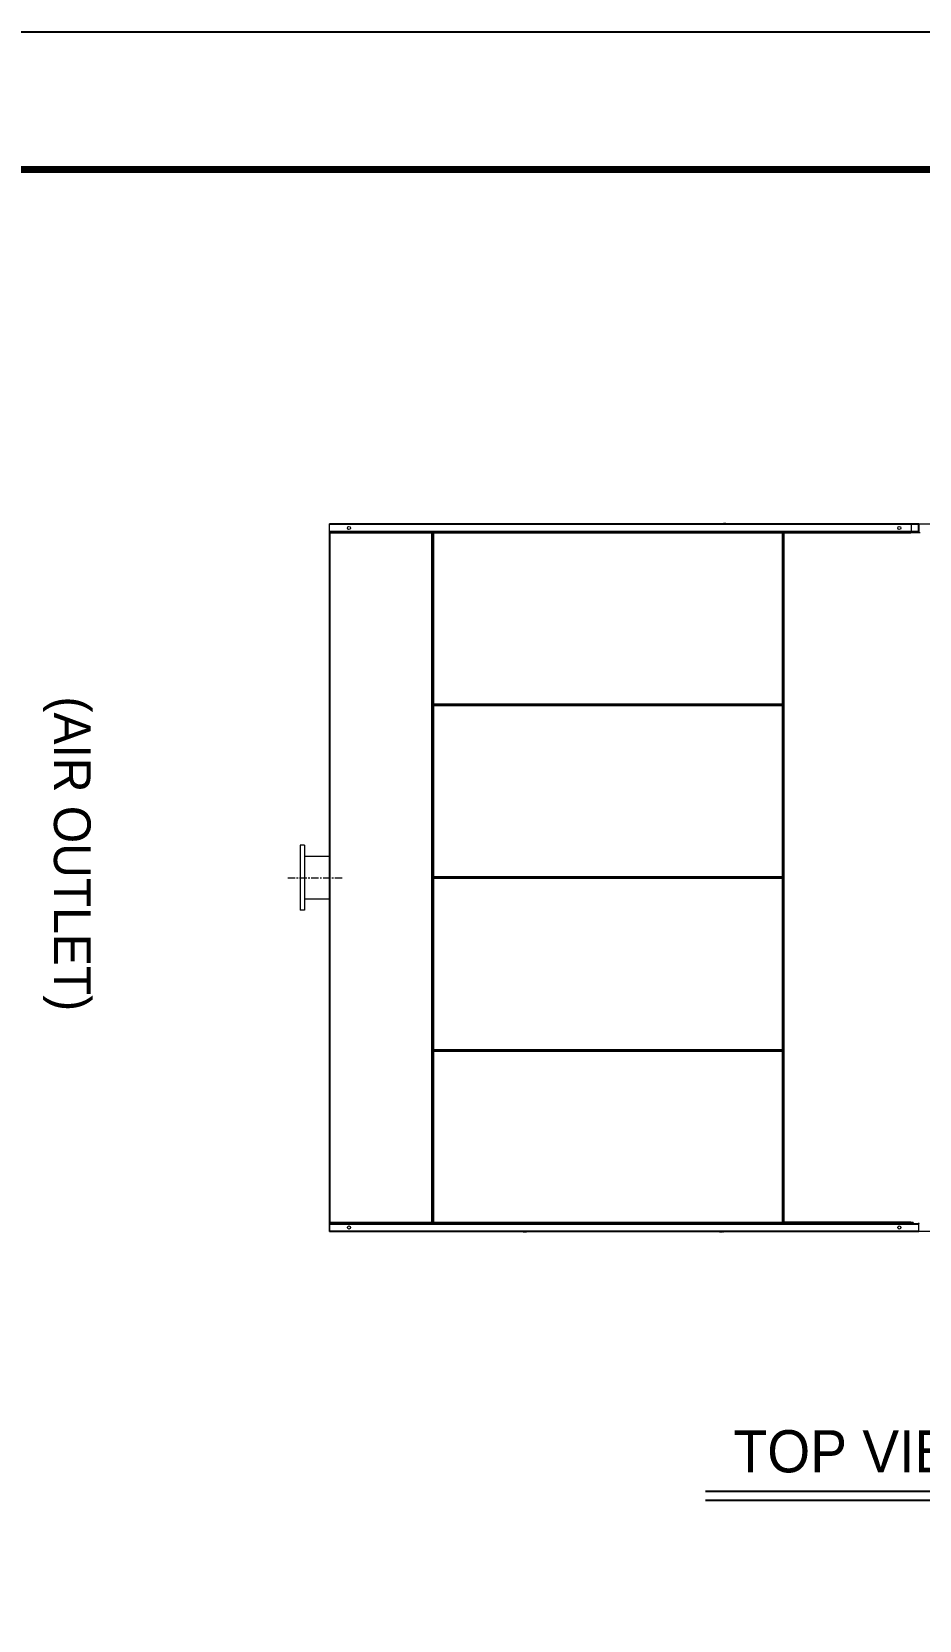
# Model space of a CAD drawing. Header units: millimetres. Extents: x 12896 to 42303, y 9438 to 30233.
# Drawn here: x 21473 to 25989, y 22153 to 30233 of the extents above; entities that cross this region are included whole.
import ezdxf
from ezdxf.enums import TextEntityAlignment as Align

# ---------------------------------------------------------------- set-up
doc = ezdxf.new("R2010")
doc.units = ezdxf.units.MM
doc.linetypes.add('CENTER', pattern=[2, 1.25, -0.25, 0.25, -0.25])
for name, color, linetype in [('center', 1, 'CENTER'), ('냉각탑_box', 1, 'Continuous'), ('냉각탑_form', 1, 'Continuous'), ('냉각탑_text', 3, 'Continuous')]:
    doc.layers.add(name, color=color, linetype=linetype)
doc.styles.add('돋움', font='Dotum.ttf')

# ---------------------------------------------------------------- blocks, each defined once
blk = doc.blocks.new('4')
at = {"color": 7, "lineweight": 20}
for p, q in [((25985.3, 27730), (22988.8, 27730)), ((25985.3, 27726.6), (22988.8, 27726.6)), ((25985.3, 27691.4), (22988.8, 27691.4)), ((25983.6, 27688), (22990.4, 27688)), ((22991.9, 24177.4), (22991.9, 27682.6)), ((23509.1, 24177.4), (23509.1, 27682.6)), ((23512.5, 24175.7), (23512.5, 27684.3)), ((25293.1, 27686), (23517.9, 27686)), ((25293.1, 27682.6), (23517.9, 27682.6)), ((25298.5, 24175.7), (25298.5, 27684.3)), ((25301.9, 24177.4), (25301.9, 27682.6)), ((25293.1, 26812.4), (23517.9, 26812.4)), ((25293.1, 26809), (23517.9, 26809)), ((25293.1, 26807.5), (23517.9, 26807.5)), ((25293.1, 26804.1), (23517.9, 26804.1)), ((25293.1, 25933.9), (23517.9, 25933.9)), ((25293.1, 25930.5), (23517.9, 25930.5)), ((25293.1, 25929), (23517.9, 25929)), ((25293.1, 25925.6), (23517.9, 25925.6)), ((25293.1, 25055.4), (23517.9, 25055.4)), ((25293.1, 25052), (23517.9, 25052)), ((25293.1, 25050.5), (23517.9, 25050.5)), ((25293.1, 25047.1), (23517.9, 25047.1)), ((22988.8, 24168.6), (25985.4, 24168.6)), ((22990.5, 24172), (25983.7, 24172)), ((25293.1, 24176.9), (23517.9, 24176.9)), ((25293.1, 24173.5), (23517.9, 24173.5)), ((22988.8, 24133.4), (25985.4, 24133.4)), ((22988.8, 24130), (25985.4, 24130))]:
    blk.add_line(p, q, dxfattribs=at)
at = {"lineweight": 20}
for p, q in [((22988.8, 24130), (22988.8, 27730)), ((25985.3, 27730), (28387.5, 27730)), ((28387.5, 24130), (22988.8, 24130))]:
    blk.add_line(p, q, dxfattribs=at)
at = {"color": 7, "lineweight": 20, "ltscale": 0.005083}
for p, q in [((24973.1, 27731.6), (24985.3, 27731.6)), ((25004.6, 27731.6), (24992.4, 27731.6)), ((23972.6, 24128.4), (23984.8, 24128.4)), ((24004.1, 24128.4), (23991.9, 24128.4)), ((24973.1, 24128.4), (24985.3, 24128.4)), ((25004.6, 24128.4), (24992.4, 24128.4))]:
    blk.add_line(p, q, dxfattribs=at)
at = {"color": 7, "lineweight": 20, "ltscale": 0.001417}
for p, q in [((25947.8, 27726.6), (25947.8, 27730)), ((25985.3, 27726.6), (25985.3, 27730)), ((23514.5, 27682.6), (23517.9, 27682.6)), ((23517.9, 27682.6), (23517.9, 27686)), ((25293.1, 27682.6), (25293.1, 27686)), ((25296.5, 27682.6), (25293.1, 27682.6)), ((23514.5, 26812.4), (23517.9, 26812.4)), ((23514.5, 26804.1), (23517.9, 26804.1)), ((23517.9, 26812.4), (23517.9, 26809)), ((23517.9, 26804.1), (23517.9, 26807.5)), ((25296.5, 26812.4), (25293.1, 26812.4)), ((25293.1, 26812.4), (25293.1, 26809)), ((25293.1, 26804.1), (25293.1, 26807.5)), ((25296.5, 26804.1), (25293.1, 26804.1)), ((23514.5, 25933.9), (23517.9, 25933.9)), ((23514.5, 25925.6), (23517.9, 25925.6)), ((23517.9, 25933.9), (23517.9, 25930.5)), ((23517.9, 25925.6), (23517.9, 25929)), ((25296.5, 25933.9), (25293.1, 25933.9)), ((25293.1, 25933.9), (25293.1, 25930.5)), ((25293.1, 25925.6), (25293.1, 25929)), ((25296.5, 25925.6), (25293.1, 25925.6)), ((23514.5, 25055.4), (23517.9, 25055.4)), ((23517.9, 25055.4), (23517.9, 25052)), ((23517.9, 25047.1), (23517.9, 25050.5)), ((25296.5, 25055.4), (25293.1, 25055.4)), ((25293.1, 25055.4), (25293.1, 25052)), ((25293.1, 25047.1), (25293.1, 25050.5)), ((23514.5, 25047.1), (23517.9, 25047.1)), ((25296.5, 25047.1), (25293.1, 25047.1)), ((23514.5, 24176.9), (23517.9, 24176.9)), ((23517.9, 24176.9), (23517.9, 24173.5)), ((25296.5, 24176.9), (25293.1, 24176.9)), ((25293.1, 24176.9), (25293.1, 24173.5)), ((22988.8, 24133.4), (22988.8, 24130)), ((25947.8, 24133.4), (25947.8, 24130)), ((25985.4, 24133.4), (25985.4, 24130))]:
    blk.add_line(p, q, dxfattribs=at)
at = {"color": 7, "lineweight": 20, "ltscale": 0.014667}
for p, q in [((25947.8, 27726.6), (25947.8, 27691.4)), ((25985.3, 27691.4), (25985.3, 27726.6)), ((22988.8, 24168.6), (22988.8, 24133.4)), ((25985.4, 24168.6), (25985.4, 24133.4))]:
    blk.add_line(p, q, dxfattribs=at)
at = {"color": 7, "lineweight": 20, "ltscale": 0.000708333}
for p, q in [((25987, 27728), (25985.3, 27728)), ((23511.1, 24174), (23511.1, 24175.7)), ((25987.1, 24132), (25985.4, 24132))]:
    blk.add_line(p, q, dxfattribs=at)
at = {"color": 7, "lineweight": 20, "ltscale": 0.00030251}
blk.add_line((25985.7, 27729.3), (25985.7, 27730), dxfattribs=at)
at = {"color": 7, "lineweight": 20, "ltscale": 0.000333335}
blk.add_line((25987, 27728.8), (25987, 27728), dxfattribs=at)
at = {"color": 7, "lineweight": 20, "ltscale": 0.01525}
for p, q in [((25987, 27728), (25987, 27691.4)), ((25987.1, 24132), (25987.1, 24168.6))]:
    blk.add_line(p, q, dxfattribs=at)
at = {"color": 7, "lineweight": 20, "ltscale": 0.000562932}
for p, q in [((22988.8, 27684.3), (22989.8, 27684.3)), ((23511.1, 27684.3), (23512.5, 27684.3)), ((25298.5, 27684.3), (25299.8, 27684.3)), ((22989.8, 24175.7), (22988.8, 24175.7)), ((23512.5, 24175.7), (23511.1, 24175.7)), ((25299.8, 24175.7), (25298.5, 24175.7)), ((25948.1, 24175.7), (25949.5, 24175.7))]:
    blk.add_line(p, q, dxfattribs=at)
at = {"color": 7, "lineweight": 20, "ltscale": 0.23175}
for p, q in [((23509.1, 27682.6), (22988.8, 27682.6)), ((22988.8, 24177.4), (23509.1, 24177.4))]:
    blk.add_line(p, q, dxfattribs=at)
at = {"color": 7, "lineweight": 20, "ltscale": 0.000502197}
for p, q in [((22991, 27684.3), (22989.8, 27684.3)), ((23509.9, 27684.3), (23511.1, 27684.3)), ((25301, 27684.3), (25299.8, 27684.3)), ((22991, 24175.7), (22989.8, 24175.7)), ((25301, 24175.7), (25299.8, 24175.7)), ((25946.9, 24175.7), (25948.1, 24175.7))]:
    blk.add_line(p, q, dxfattribs=at)
at = {"color": 7, "lineweight": 20, "ltscale": 0.000414929}
for p, q in [((22990.5, 27686), (22990.5, 27685)), ((23510.5, 27686), (23510.5, 27685)), ((25300.5, 27686), (25300.5, 27685)), ((22990.5, 24174), (22990.5, 24175)), ((23510.5, 24174), (23510.5, 24175)), ((25300.5, 24175), (25300.5, 24174)), ((25947.5, 24175), (25947.5, 24174))]:
    blk.add_line(p, q, dxfattribs=at)
at = {"color": 7, "lineweight": 20, "ltscale": 0.000375}
for p, q in [((22991.4, 27686), (22990.5, 27686)), ((23035.5, 27686), (23034.6, 27686)), ((23509.6, 27686), (23510.5, 27686)), ((24029.7, 27686), (24030.6, 27686)), ((25296.5, 27683.1), (25296.5, 27684)), ((25301.4, 27686), (25300.5, 27686)), ((25547.5, 27686), (25546.6, 27686)), ((25941.7, 27686), (25942.6, 27686)), ((25946.6, 27686), (25947.5, 27686)), ((25296.5, 26811.9), (25296.5, 26811)), ((25296.5, 26804.6), (25296.5, 26805.5)), ((25296.5, 25933.4), (25296.5, 25932.5)), ((25296.5, 25928.1), (25296.5, 25929)), ((25296.5, 25056.9), (25296.5, 25056)), ((25296.5, 25049.6), (25296.5, 25050.5)), ((22991.4, 24174), (22990.5, 24174)), ((23509.6, 24174), (23510.5, 24174)), ((25296.5, 24178.4), (25296.5, 24177.5)), ((25301.4, 24174), (25300.5, 24174)), ((25946.6, 24174), (25947.5, 24174))]:
    blk.add_line(p, q, dxfattribs=at)
at = {"color": 7, "lineweight": 20, "ltscale": 0.232167}
for p, q in [((23509.6, 27686), (22990.5, 27686)), ((22990.5, 24174), (23509.6, 24174))]:
    blk.add_line(p, q, dxfattribs=at)
at = {"color": 7, "lineweight": 20, "ltscale": 0.000293404}
for p, q in [((22990.5, 27684.3), (22990.5, 27685)), ((23510.5, 27684.3), (23510.5, 27685)), ((25300.5, 27684.3), (25300.5, 27685)), ((22990.5, 24175.7), (22990.5, 24175)), ((23510.5, 24175.7), (23510.5, 24175)), ((25300.5, 24175.7), (25300.5, 24175)), ((25947.5, 24175.7), (25947.5, 24175))]:
    blk.add_line(p, q, dxfattribs=at)
at = {"color": 7, "lineweight": 20, "ltscale": 0.000333333}
for p, q in [((22991.6, 27686), (22990.8, 27686)), ((23073, 27686), (23072.2, 27686)), ((23217.8, 27686), (23217, 27686)), ((23266.8, 27686), (23267.6, 27686)), ((23348.2, 27686), (23349, 27686)), ((23493, 27686), (23493.8, 27686))]:
    blk.add_line(p, q, dxfattribs=at)
at = {"color": 7, "lineweight": 20, "ltscale": 0.010333}
blk.add_line((23456.5, 27688), (23481.3, 27688), dxfattribs=at)
at = {"color": 7, "lineweight": 20, "ltscale": 0.000833346}
for p, q in [((23481.3, 27688), (23481.3, 27686)), ((25481.3, 27688), (25481.3, 27686))]:
    blk.add_line(p, q, dxfattribs=at)
at = {"color": 7, "lineweight": 20, "ltscale": 0.000625002}
blk.add_line((23509.6, 27686), (23511.1, 27686), dxfattribs=at)
at = {"color": 7, "lineweight": 20, "ltscale": 0.001542}
blk.add_line((23511.1, 27686), (23514.8, 27686), dxfattribs=at)
at = {"color": 7, "lineweight": 20, "ltscale": 0.000708346}
blk.add_line((23511.1, 27686), (23511.1, 27684.3), dxfattribs=at)
at = {"color": 7, "lineweight": 20, "ltscale": 0.000547135}
for p, q in [((23513.8, 27684.3), (23512.5, 27684.3)), ((23513.8, 24175.7), (23512.5, 24175.7))]:
    blk.add_line(p, q, dxfattribs=at)
at = {"color": 7, "lineweight": 20, "ltscale": 0.000414935}
for p, q in [((23513.5, 27685), (23512.8, 27684.3)), ((25986, 27689), (25985.3, 27689.7)), ((23513.5, 27172), (23512.8, 27172.7)), ((23513.5, 27168), (23512.8, 27167.3)), ((23513.5, 26612), (23512.8, 26612.7)), ((23513.5, 26608), (23512.8, 26607.3)), ((23513.5, 26141), (23512.8, 26141.7)), ((23513.5, 25719), (23512.8, 25718.3)), ((23513.5, 25252), (23512.8, 25252.7)), ((23513.5, 25248), (23512.8, 25247.3)), ((23513.5, 24692), (23512.8, 24692.7)), ((23513.5, 24688), (23512.8, 24687.3)), ((23513.5, 24175), (23512.8, 24175.7)), ((25986.1, 24171), (25985.4, 24170.3))]:
    blk.add_line(p, q, dxfattribs=at)
at = {"color": 7, "lineweight": 20, "ltscale": 0.000249753}
blk.add_line((23514.2, 27684), (23514.8, 27684), dxfattribs=at)
at = {"color": 7, "lineweight": 20, "ltscale": 0.000833333}
for p, q in [((23516.5, 27683.1), (23514.5, 27683.1)), ((23514.8, 27684), (23514.8, 27686)), ((25293.1, 27684), (25293.1, 27686)), ((25294.5, 27683.1), (25296.5, 27683.1)), ((25296.2, 27684), (25296.2, 27686)), ((23516.5, 26811.9), (23514.5, 26811.9)), ((23516.5, 26804.6), (23514.5, 26804.6)), ((23514.8, 26811), (23514.8, 26809)), ((23514.8, 26805.5), (23514.8, 26807.5)), ((25293.1, 26811), (25293.1, 26809)), ((25293.1, 26805.5), (25293.1, 26807.5)), ((25294.5, 26811.9), (25296.5, 26811.9)), ((25294.5, 26804.6), (25296.5, 26804.6)), ((25296.2, 26811), (25296.2, 26809)), ((25296.2, 26805.5), (25296.2, 26807.5)), ((23514.5, 26136), (23512.5, 26136)), ((23516.5, 25933.4), (23514.5, 25933.4)), ((23516.5, 25926.1), (23514.5, 25926.1)), ((23514.8, 25932.5), (23514.8, 25930.5)), ((23514.8, 25927), (23514.8, 25929)), ((25293.1, 25932.5), (25293.1, 25930.5)), ((25293.1, 25927), (25293.1, 25929)), ((25294.5, 25933.4), (25296.5, 25933.4)), ((25294.5, 25926.1), (25296.5, 25926.1)), ((25296.2, 25932.5), (25296.2, 25930.5)), ((25296.2, 25927), (25296.2, 25929)), ((23514.5, 25724), (23512.5, 25724)), ((23516.5, 25054.9), (23514.5, 25054.9)), ((23514.8, 25054), (23514.8, 25052)), ((23514.8, 25048.5), (23514.8, 25050.5)), ((25293.1, 25054), (25293.1, 25052)), ((25293.1, 25048.5), (25293.1, 25050.5)), ((25294.5, 25054.9), (25296.5, 25054.9)), ((25296.2, 25054), (25296.2, 25052)), ((25296.2, 25048.5), (25296.2, 25050.5)), ((23516.5, 25047.6), (23514.5, 25047.6)), ((25294.5, 25047.6), (25296.5, 25047.6)), ((23516.5, 24176.4), (23514.5, 24176.4)), ((23514.8, 24175.5), (23514.8, 24173.5)), ((25293.1, 24175.5), (25293.1, 24173.5)), ((25294.5, 24176.4), (25296.5, 24176.4)), ((25296.2, 24175.5), (25296.2, 24173.5))]:
    blk.add_line(p, q, dxfattribs=at)
at = {"color": 7, "lineweight": 20, "ltscale": 0.000208333}
for p, q in [((23514.5, 27683.1), (23514.5, 27682.6)), ((23516.5, 27683.1), (23516.5, 27682.6)), ((25294.5, 27682.6), (25294.5, 27683.1)), ((25296.5, 27682.6), (25296.5, 27683.1)), ((23514.5, 26812.4), (23514.5, 26811.9)), ((23514.5, 26804.6), (23514.5, 26804.1)), ((23516.5, 26812.4), (23516.5, 26811.9)), ((23516.5, 26804.6), (23516.5, 26804.1)), ((25294.5, 26811.9), (25294.5, 26812.4)), ((25294.5, 26804.1), (25294.5, 26804.6)), ((25296.5, 26811.9), (25296.5, 26812.4)), ((25296.5, 26804.1), (25296.5, 26804.6)), ((23514.5, 25933.9), (23514.5, 25933.4)), ((23514.5, 25926.1), (23514.5, 25925.6)), ((23516.5, 25933.9), (23516.5, 25933.4)), ((23516.5, 25926.1), (23516.5, 25925.6)), ((25294.5, 25933.4), (25294.5, 25933.9)), ((25294.5, 25925.6), (25294.5, 25926.1)), ((25296.5, 25933.4), (25296.5, 25933.9)), ((25296.5, 25925.6), (25296.5, 25926.1)), ((23514.5, 25055.4), (23514.5, 25054.9)), ((23516.5, 25055.4), (23516.5, 25054.9)), ((25294.5, 25054.9), (25294.5, 25055.4)), ((25296.5, 25054.9), (25296.5, 25055.4)), ((23514.5, 25047.6), (23514.5, 25047.1)), ((23516.5, 25047.6), (23516.5, 25047.1)), ((25294.5, 25047.1), (25294.5, 25047.6)), ((25296.5, 25047.1), (25296.5, 25047.6)), ((23514.5, 24176.9), (23514.5, 24176.4)), ((23516.5, 24176.9), (23516.5, 24176.4)), ((25294.5, 24176.4), (25294.5, 24176.9)), ((25296.5, 24176.4), (25296.5, 24176.9))]:
    blk.add_line(p, q, dxfattribs=at)
at = {"color": 7, "lineweight": 20, "ltscale": 0.362583}
for p, q in [((23514.5, 27682.6), (23514.5, 26812.4)), ((23517.9, 27682.6), (23517.9, 26812.4)), ((25293.1, 26812.4), (25293.1, 27682.6)), ((25296.5, 26812.4), (25296.5, 27682.6)), ((23514.5, 26804.1), (23514.5, 25933.9)), ((23517.9, 26804.1), (23517.9, 25933.9)), ((25293.1, 25933.9), (25293.1, 26804.1)), ((25296.5, 25933.9), (25296.5, 26804.1)), ((23514.5, 25925.6), (23514.5, 25055.4)), ((23517.9, 25925.6), (23517.9, 25055.4)), ((25293.1, 25055.4), (25293.1, 25925.6)), ((25296.5, 25055.4), (25296.5, 25925.6)), ((23514.5, 25047.1), (23514.5, 24176.9)), ((23517.9, 25047.1), (23517.9, 24176.9)), ((25293.1, 24176.9), (25293.1, 25047.1)), ((25296.5, 24176.9), (25296.5, 25047.1))]:
    blk.add_line(p, q, dxfattribs=at)
at = {"color": 7, "lineweight": 20, "ltscale": 0.001292}
for p, q in [((23514.8, 27686), (23517.9, 27686)), ((23514.8, 27684), (23517.9, 27684)), ((25296.2, 27686), (25293.1, 27686)), ((25296.2, 27684), (25293.1, 27684)), ((23514.8, 26811), (23517.9, 26811)), ((23514.8, 26809), (23517.9, 26809)), ((23514.8, 26807.5), (23517.9, 26807.5)), ((23514.8, 26805.5), (23517.9, 26805.5)), ((25296.2, 26811), (25293.1, 26811)), ((25296.2, 26809), (25293.1, 26809)), ((25296.2, 26807.5), (25293.1, 26807.5)), ((25296.2, 26805.5), (25293.1, 26805.5)), ((23514.8, 25932.5), (23517.9, 25932.5)), ((23514.8, 25930.5), (23517.9, 25930.5)), ((23514.8, 25929), (23517.9, 25929)), ((23514.8, 25927), (23517.9, 25927)), ((25296.2, 25932.5), (25293.1, 25932.5)), ((25296.2, 25930.5), (25293.1, 25930.5)), ((25296.2, 25929), (25293.1, 25929)), ((25296.2, 25927), (25293.1, 25927)), ((23514.8, 25054), (23517.9, 25054)), ((23514.8, 25052), (23517.9, 25052)), ((23514.8, 25050.5), (23517.9, 25050.5)), ((23514.8, 25048.5), (23517.9, 25048.5)), ((25296.2, 25054), (25293.1, 25054)), ((25296.2, 25052), (25293.1, 25052)), ((25296.2, 25050.5), (25293.1, 25050.5)), ((25296.2, 25048.5), (25293.1, 25048.5)), ((23514.8, 24175.5), (23517.9, 24175.5)), ((23514.8, 24173.5), (23517.9, 24173.5)), ((25296.2, 24175.5), (25293.1, 24175.5)), ((25296.2, 24173.5), (25293.1, 24173.5))]:
    blk.add_line(p, q, dxfattribs=at)
at = {"color": 7, "lineweight": 20, "ltscale": 0.000583333}
for p, q in [((23517.9, 27683.1), (23516.5, 27683.1)), ((25293.1, 27683.1), (25294.5, 27683.1)), ((25986.6, 27686), (25985.2, 27686)), ((23517.9, 26811.9), (23516.5, 26811.9)), ((23517.9, 26804.6), (23516.5, 26804.6)), ((25293.1, 26811.9), (25294.5, 26811.9)), ((25293.1, 26804.6), (25294.5, 26804.6)), ((23517.9, 25933.4), (23516.5, 25933.4)), ((23517.9, 25926.1), (23516.5, 25926.1)), ((25293.1, 25933.4), (25294.5, 25933.4)), ((25293.1, 25926.1), (25294.5, 25926.1)), ((23517.9, 25054.9), (23516.5, 25054.9)), ((25293.1, 25054.9), (25294.5, 25054.9)), ((23517.9, 25047.6), (23516.5, 25047.6)), ((25293.1, 25047.6), (25294.5, 25047.6)), ((23517.9, 24176.4), (23516.5, 24176.4)), ((23516.5, 24176), (23517.9, 24176)), ((25293.1, 24176.4), (25294.5, 24176.4)), ((25950.9, 24175.7), (25949.5, 24175.7))]:
    blk.add_line(p, q, dxfattribs=at)
at = {"color": 7, "lineweight": 20, "ltscale": 0.000128159}
for p, q in [((23517.9, 27685.7), (23517.9, 27686)), ((23517.9, 26809.3), (23517.9, 26809)), ((23517.9, 26807.2), (23517.9, 26807.5)), ((23517.9, 25930.8), (23517.9, 25930.5)), ((23517.9, 25928.7), (23517.9, 25929)), ((23517.9, 25052.3), (23517.9, 25052)), ((23517.9, 25050.2), (23517.9, 25050.5)), ((23517.9, 24173.8), (23517.9, 24173.5))]:
    blk.add_line(p, q, dxfattribs=at)
at = {"color": 7, "lineweight": 20, "ltscale": 0.00075}
for p, q in [((23551.6, 27686), (23549.8, 27686)), ((23617.6, 27686), (23619.4, 27686)), ((24085.6, 27686), (24083.8, 27686)), ((24227.6, 27686), (24229.4, 27686)), ((24390.6, 27686), (24388.8, 27686)), ((24532.6, 27686), (24534.4, 27686)), ((25000.6, 27686), (24998.8, 27686)), ((25066.6, 27686), (25068.4, 27686))]:
    blk.add_line(p, q, dxfattribs=at)
at = {"color": 7, "lineweight": 20, "ltscale": 0.000374988}
for p, q in [((24036.8, 27686), (24035.9, 27686)), ((24666, 27686), (24666.9, 27686)), ((24673.8, 27686), (24672.9, 27686)), ((25303, 27686), (25303.9, 27686)), ((25310.8, 27686), (25309.9, 27686)), ((25940, 27686), (25940.9, 27686))]:
    blk.add_line(p, q, dxfattribs=at)
at = {"color": 7, "lineweight": 20, "ltscale": 0.000208344}
for p, q in [((25293.1, 27683.1), (25293.1, 27682.6)), ((25293.1, 26804.6), (25293.1, 26804.1)), ((25293.1, 25926.1), (25293.1, 25925.6)), ((25293.1, 25047.6), (25293.1, 25047.1))]:
    blk.add_line(p, q, dxfattribs=at)
at = {"color": 7, "lineweight": 20, "ltscale": 0.002167}
blk.add_line((25296.2, 27686), (25301.4, 27686), dxfattribs=at)
at = {"color": 7, "lineweight": 20, "ltscale": 0.000124937}
for p, q in [((25296.5, 27684), (25296.2, 27684)), ((25296.5, 26811), (25296.2, 26811)), ((25296.5, 26805.5), (25296.2, 26805.5)), ((25296.5, 25932.5), (25296.2, 25932.5)), ((25296.5, 25929), (25296.2, 25929)), ((25296.5, 25050.5), (25296.2, 25050.5))]:
    blk.add_line(p, q, dxfattribs=at)
at = {"color": 7, "lineweight": 20, "ltscale": 0.000833328}
for p, q in [((25296.5, 27682.6), (25298.5, 27682.6)), ((25296.5, 24204), (25298.5, 24204))]:
    blk.add_line(p, q, dxfattribs=at)
at = {"color": 7, "lineweight": 20, "ltscale": 0.00083334}
for p, q in [((25298.5, 27656), (25296.5, 27656)), ((25298.5, 24177.4), (25296.5, 24177.4))]:
    blk.add_line(p, q, dxfattribs=at)
at = {"color": 7, "lineweight": 20, "ltscale": 0.268833}
for p, q in [((25946.6, 27686), (25301.4, 27686)), ((25946.6, 24174), (25301.4, 24174))]:
    blk.add_line(p, q, dxfattribs=at)
at = {"color": 7, "lineweight": 20, "ltscale": 0.268417}
for p, q in [((25946.1, 27682.6), (25301.9, 27682.6)), ((25946.1, 24177.4), (25301.9, 24177.4))]:
    blk.add_line(p, q, dxfattribs=at)
at = {"color": 7, "lineweight": 20, "ltscale": 0.008667}
blk.add_line((25460.5, 27688), (25481.3, 27688), dxfattribs=at)
at = {"color": 7, "lineweight": 20, "ltscale": 0.000162417}
blk.add_line((25946.9, 27686), (25946.6, 27686), dxfattribs=at)
at = {"color": 7, "lineweight": 20, "ltscale": 0.004227}
blk.add_line((25946.9, 27686), (25957.1, 27686), dxfattribs=at)
at = {"color": 7, "lineweight": 20, "ltscale": 0.001131}
for p, q in [((25947.8, 27688.7), (25947.8, 27691.4)), ((25985.3, 27691.4), (25985.3, 27688.7)), ((22988.8, 24168.6), (22988.8, 24171.3)), ((25985.4, 24171.3), (25985.4, 24168.6))]:
    blk.add_line(p, q, dxfattribs=at)
at = {"color": 7, "lineweight": 20, "ltscale": 0.011728}
blk.add_line((25957.1, 27686), (25985.2, 27686), dxfattribs=at)
at = {"color": 7, "lineweight": 20, "ltscale": 0.015372}
blk.add_line((25957.1, 27686), (25994, 27686), dxfattribs=at)
at = {"color": 7, "lineweight": 20, "ltscale": 0.000902586}
blk.add_line((25985.8, 27688), (25983.7, 27688), dxfattribs=at)
at = {"color": 7, "lineweight": 20, "ltscale": 0.000708334}
for p, q in [((25987, 27691.4), (25985.3, 27691.4)), ((25987.1, 24168.6), (25985.4, 24168.6))]:
    blk.add_line(p, q, dxfattribs=at)
at = {"color": 7, "lineweight": 20, "ltscale": 0.000249929}
blk.add_line((25987, 27691.4), (25987, 27690.8), dxfattribs=at)
at = {"color": 7, "lineweight": 20, "ltscale": 2.22761e-05}
blk.add_line((25987, 27690.8), (25987, 27690.8), dxfattribs=at)
at = {"color": 7, "lineweight": 20, "ltscale": 0.000824955}
blk.add_line((25987, 27690.8), (25987, 27688.8), dxfattribs=at)
at = {"color": 7, "lineweight": 20, "ltscale": 2.22174e-05}
blk.add_line((25987, 27690.8), (25987, 27690.8), dxfattribs=at)
at = {"color": 7, "lineweight": 20, "ltscale": 0.000364732}
for p, q in [((25987.6, 27688.6), (25987, 27689.3)), ((25987.6, 24171.4), (25987, 24170.7))]:
    blk.add_line(p, q, dxfattribs=at)
at = {"color": 7, "lineweight": 20, "ltscale": 0.000547189}
for p, q in [((23513.8, 27172.7), (23512.5, 27172.7)), ((23513.8, 27167.3), (23512.5, 27167.3)), ((23513.8, 26612.7), (23512.5, 26612.7)), ((23513.8, 26607.3), (23512.5, 26607.3)), ((23513.8, 26141.7), (23512.5, 26141.7)), ((23513.8, 25718.3), (23512.5, 25718.3)), ((23513.8, 25252.7), (23512.5, 25252.7)), ((23513.8, 25247.3), (23512.5, 25247.3)), ((23513.8, 24692.7), (23512.5, 24692.7)), ((23513.8, 24687.3), (23512.5, 24687.3))]:
    blk.add_line(p, q, dxfattribs=at)
at = {"color": 7, "lineweight": 20, "ltscale": 0.003042}
for p, q in [((23514.5, 26804.6), (23514.5, 26811.9)), ((23514.5, 25926.1), (23514.5, 25933.4)), ((23514.5, 25926.1), (23514.5, 25933.4)), ((23514.5, 25054.9), (23514.5, 25047.6))]:
    blk.add_line(p, q, dxfattribs=at)
at = {"color": 7, "lineweight": 20, "ltscale": 0.000625}
for p, q in [((23517.9, 26807.5), (23517.9, 26809)), ((23614.6, 26807.5), (23614.6, 26809)), ((23618, 26807.5), (23618, 26809)), ((23622.6, 26809), (23622.6, 26807.5)), ((23677, 26809), (23677, 26807.5)), ((23682.2, 26809), (23682.2, 26807.5)), ((23697, 26807.5), (23697, 26809)), ((23699.4, 26807.5), (23699.4, 26809)), ((23702, 26809), (23702, 26807.5)), ((23702, 26809), (23702, 26807.5)), ((23702.1, 26809), (23702.1, 26807.5)), ((23707.2, 26809), (23707.2, 26807.5)), ((23709.2, 26809), (23709.2, 26807.5)), ((23744, 26809), (23744, 26807.5)), ((24029.2, 26807.5), (24029.2, 26809)), ((24032.6, 26807.5), (24032.6, 26809)), ((24033.8, 26809), (24033.8, 26807.5)), ((24037.2, 26809), (24037.2, 26807.5)), ((24040.8, 26809), (24040.8, 26807.5)), ((24080.6, 26809), (24080.6, 26807.5)), ((24085.8, 26809), (24085.8, 26807.5)), ((24148.5, 26807.5), (24148.5, 26809)), ((24163.3, 26807.5), (24163.3, 26809)), ((24168.5, 26809), (24168.5, 26807.5)), ((24173.7, 26809), (24173.7, 26807.5)), ((24188.5, 26807.5), (24188.5, 26809)), ((24227.4, 26809), (24227.4, 26807.5)), ((24385.6, 26809), (24385.6, 26807.5)), ((24390.8, 26809), (24390.8, 26807.5)), ((24532.4, 26809), (24532.4, 26807.5)), ((24665.4, 26809), (24665.4, 26807.5)), ((24668.8, 26809), (24668.8, 26807.5)), ((24670.8, 26809), (24670.8, 26807.5)), ((24674.2, 26809), (24674.2, 26807.5)), ((24677.8, 26809), (24677.8, 26807.5)), ((24995.6, 26809), (24995.6, 26807.5)), ((25000.8, 26809), (25000.8, 26807.5)), ((25066.4, 26809), (25066.4, 26807.5)), ((25071.6, 26809), (25071.6, 26807.5)), ((25071.6, 26809), (25071.6, 26807.5)), ((25074.2, 26807.5), (25074.2, 26809)), ((25076.2, 26809), (25076.2, 26807.5)), ((25161.9, 26807.5), (25161.9, 26809)), ((25176.7, 26807.5), (25176.7, 26809)), ((25181.9, 26807.5), (25181.9, 26809)), ((25192, 26807.5), (25192, 26809)), ((25226.6, 26807.5), (25226.6, 26809)), ((25230, 26807.5), (25230, 26809)), ((25232, 26809), (25232, 26807.5)), ((25232, 26809), (25232, 26807.5)), ((25232.1, 26809), (25232.1, 26807.5)), ((25237.2, 26809), (25237.2, 26807.5)), ((25239.2, 26809), (25239.2, 26807.5)), ((23517.9, 25929), (23517.9, 25930.5)), ((23614.6, 25929), (23614.6, 25930.5)), ((23618, 25929), (23618, 25930.5)), ((23517.9, 25050.5), (23517.9, 25052)), ((23614.6, 25050.5), (23614.6, 25052)), ((23618, 25050.5), (23618, 25052))]:
    blk.add_line(p, q, dxfattribs=at)
at = {"color": 7, "lineweight": 20, "ltscale": 0.000624608}
blk.add_line((23709.4, 26809), (23709.4, 26807.5), dxfattribs=at)
at = {"color": 7, "lineweight": 20, "ltscale": 0.000624057}
for p, q in [((24232.6, 26809), (24232.6, 26807.5)), ((24537.6, 26809), (24537.6, 26807.5))]:
    blk.add_line(p, q, dxfattribs=at)
at = {"color": 7, "lineweight": 20, "ltscale": 0.000208322}
for p, q in [((25293.1, 26812.4), (25293.1, 26811.9)), ((25293.1, 25933.9), (25293.1, 25933.4)), ((25293.1, 25055.4), (25293.1, 25054.9)), ((25293.1, 24176.9), (25293.1, 24176.4))]:
    blk.add_line(p, q, dxfattribs=at)
at = {"color": 7, "lineweight": 20, "ltscale": 0.009167}
for p, q in [((22860.8, 26095), (22838.8, 26095)), ((22860.8, 25765), (22838.8, 25765))]:
    blk.add_line(p, q, dxfattribs=at)
at = {"color": 7, "lineweight": 20, "ltscale": 0.1375}
for p, q in [((22838.8, 26095), (22838.8, 25765)), ((22860.8, 26095), (22860.8, 25765))]:
    blk.add_line(p, q, dxfattribs=at)
at = {"color": 7, "lineweight": 20, "ltscale": 0.041257}
for p, q in [((22988.8, 26038.2), (22860.8, 26038.2)), ((22988.8, 25821.9), (22860.8, 25821.9))]:
    blk.add_line(p, q, dxfattribs=at)
at = {"color": 7, "lineweight": 20, "ltscale": 0.000354584}
for p, q in [((23621.2, 25929.7), (23621.2, 25930.5)), ((25294.8, 25929.7), (25294.8, 25930.5)), ((23621.2, 25051.2), (23621.2, 25052)), ((25294.8, 25051.2), (25294.8, 25052))]:
    blk.add_line(p, q, dxfattribs=at)
at = {"color": 7, "lineweight": 20, "ltscale": 0.000270413}
for p, q in [((23621.2, 25929), (23621.2, 25929.7)), ((23621.2, 25050.5), (23621.2, 25051.2))]:
    blk.add_line(p, q, dxfattribs=at)
at = {"color": 7, "lineweight": 20, "ltscale": 0.000374989}
for p, q in [((25293.1, 25926.1), (25293.1, 25927)), ((25293.1, 25047.6), (25293.1, 25048.5))]:
    blk.add_line(p, q, dxfattribs=at)
at = {"color": 7, "lineweight": 20, "ltscale": 0.000270414}
for p, q in [((25294.8, 25929), (25294.8, 25929.7)), ((25294.8, 25050.5), (25294.8, 25051.2))]:
    blk.add_line(p, q, dxfattribs=at)
at = {"color": 7, "lineweight": 20, "ltscale": 0.000833336}
for p, q in [((25296.5, 25926.1), (25296.5, 25928.1)), ((25296.5, 25047.6), (25296.5, 25049.6))]:
    blk.add_line(p, q, dxfattribs=at)
at = {"color": 7, "lineweight": 20, "ltscale": 0.000375003}
for p, q in [((25294.8, 25054.9), (25294.8, 25054)), ((25294.8, 24176.4), (25294.8, 24175.5))]:
    blk.add_line(p, q, dxfattribs=at)
at = {"color": 7, "lineweight": 20, "ltscale": 1.08536e-05}
blk.add_line((22990.5, 24172), (22990.5, 24172), dxfattribs=at)
at = {"color": 7, "lineweight": 20, "ltscale": 8.21853e-06}
blk.add_line((22991.4, 24172), (22991.4, 24172), dxfattribs=at)
at = {"color": 7, "lineweight": 20, "ltscale": 1.28301e-05}
blk.add_line((22991.4, 24172), (22991.4, 24172), dxfattribs=at)
at = {"color": 7, "lineweight": 20, "ltscale": 1.62238e-05}
blk.add_line((22992, 24172), (22992, 24172), dxfattribs=at)
at = {"color": 7, "lineweight": 20, "ltscale": 2.41018e-05}
blk.add_line((22992, 24172), (22992, 24172), dxfattribs=at)
at = {"color": 7, "lineweight": 20, "ltscale": 3.6506e-06}
blk.add_line((22992, 24172), (22992, 24172), dxfattribs=at)
at = {"color": 7, "lineweight": 20, "ltscale": 0.000833321}
for p, q in [((23481.3, 24172), (23481.3, 24174)), ((25481.3, 24172), (25481.3, 24174))]:
    blk.add_line(p, q, dxfattribs=at)
at = {"color": 7, "lineweight": 20, "ltscale": 0.000250012}
blk.add_line((23510.5, 24174), (23511.1, 24174), dxfattribs=at)
at = {"color": 7, "lineweight": 20, "ltscale": 0.001512}
blk.add_line((23514.8, 24174), (23511.1, 24174), dxfattribs=at)
at = {"color": 7, "lineweight": 20, "ltscale": 0.000251269}
blk.add_line((23514.8, 24176), (23514.2, 24176), dxfattribs=at)
at = {"color": 7, "lineweight": 20, "ltscale": 0.000208346}
blk.add_line((23516.5, 24175.5), (23516.5, 24176), dxfattribs=at)
at = {"color": 7, "lineweight": 20, "ltscale": 0.000499589}
for p, q in [((23667, 24172.3), (23667, 24173.5)), ((23707, 24172.3), (23707, 24173.5)), ((24133.5, 24172.3), (24133.5, 24173.5)), ((24203.5, 24172.3), (24203.5, 24173.5)), ((25141.9, 24172.3), (25141.9, 24173.5)), ((25181.9, 24172.3), (25181.9, 24173.5))]:
    blk.add_line(p, q, dxfattribs=at)
at = {"color": 7, "lineweight": 20, "ltscale": 0.016667}
for p, q in [((23707, 24172.3), (23667, 24172.3)), ((25181.9, 24172.3), (25141.9, 24172.3))]:
    blk.add_line(p, q, dxfattribs=at)
at = {"color": 7, "lineweight": 20, "ltscale": 8.94681e-06}
blk.add_line((23984.9, 24172), (23984.8, 24172), dxfattribs=at)
at = {"color": 7, "lineweight": 20, "ltscale": 1.51616e-05}
blk.add_line((23984.9, 24172), (23984.8, 24172), dxfattribs=at)
at = {"color": 7, "lineweight": 20, "ltscale": 2.69547e-06}
blk.add_line((23984.8, 24172), (23984.8, 24172), dxfattribs=at)
at = {"color": 7, "lineweight": 20, "ltscale": 2.70045e-06}
blk.add_line((23991.9, 24172), (23991.9, 24172), dxfattribs=at)
at = {"color": 7, "lineweight": 20, "ltscale": 8.40029e-06}
blk.add_line((23991.9, 24172), (23991.9, 24172), dxfattribs=at)
at = {"color": 7, "lineweight": 20, "ltscale": 1.51768e-05}
blk.add_line((23991.9, 24172), (23991.9, 24172), dxfattribs=at)
at = {"color": 7, "lineweight": 20, "ltscale": 0.029167}
blk.add_line((24203.5, 24172.3), (24133.5, 24172.3), dxfattribs=at)
at = {"color": 7, "lineweight": 20, "ltscale": 3.50751e-06}
blk.add_line((24985.3, 24172), (24985.3, 24172), dxfattribs=at)
at = {"color": 7, "lineweight": 20, "ltscale": 1.0193e-05}
blk.add_line((24985.4, 24172), (24985.3, 24172), dxfattribs=at)
at = {"color": 7, "lineweight": 20, "ltscale": 1.41996e-05}
blk.add_line((24985.4, 24172), (24985.3, 24172), dxfattribs=at)
at = {"color": 7, "lineweight": 20, "ltscale": 8.67599e-06}
blk.add_line((24992.4, 24172), (24992.4, 24172), dxfattribs=at)
at = {"color": 7, "lineweight": 20, "ltscale": 1.72064e-05}
blk.add_line((24992.4, 24172), (24992.4, 24172), dxfattribs=at)
at = {"color": 7, "lineweight": 20, "ltscale": 3.38591e-06}
blk.add_line((24992.4, 24172), (24992.4, 24172), dxfattribs=at)
at = {"color": 7, "lineweight": 20, "ltscale": 0.001792}
blk.add_line((25300.5, 24174), (25296.2, 24174), dxfattribs=at)
at = {"color": 7, "lineweight": 20, "ltscale": 0.004015}
for p, q in [((25957.1, 24175.6), (25947.5, 24175.6)), ((25957.1, 24174), (25947.5, 24174))]:
    blk.add_line(p, q, dxfattribs=at)
at = {"color": 7, "lineweight": 20, "ltscale": 0.000666667}
for p, q in [((25957.1, 24175.6), (25957.1, 24174)), ((23972.6, 24128.4), (23972.6, 24130)), ((24004.1, 24128.4), (24004.1, 24130)), ((24973.1, 24128.4), (24973.1, 24130)), ((25004.6, 24128.4), (25004.6, 24130))]:
    blk.add_line(p, q, dxfattribs=at)
at = {"color": 7, "lineweight": 20, "ltscale": 0.000875002}
blk.add_line((25983.7, 24172), (25985.8, 24172), dxfattribs=at)
at = {"color": 7, "lineweight": 20, "ltscale": 7.43254e-06}
blk.add_line((25983.8, 24172), (25983.7, 24172), dxfattribs=at)
at = {"color": 7, "lineweight": 20, "ltscale": 7.59711e-06}
blk.add_line((25985.3, 24172), (25985.2, 24172), dxfattribs=at)
at = {"color": 7, "lineweight": 20, "ltscale": 2.4526e-05}
blk.add_line((25985.3, 24172), (25985.2, 24172), dxfattribs=at)
at = {"color": 7, "lineweight": 20, "ltscale": 8.25854e-06}
blk.add_line((25985.9, 24172), (25985.8, 24172), dxfattribs=at)
at = {"color": 7, "lineweight": 20, "ltscale": 0.000733899}
blk.add_line((25987, 24169.4), (25987, 24171.2), dxfattribs=at)
at = {"color": 7, "lineweight": 20, "ltscale": 0.001083}
blk.add_line((28388.6, 24131.2), (22988.8, 24131.2), dxfattribs=at)
at = {"color": 7, "lineweight": 20, "ltscale": 0.000166674}
blk.add_line((25985.4, 24130), (25985.8, 24130), dxfattribs=at)
at = {"color": 7, "lineweight": 20, "ltscale": 0.000271024}
blk.add_line((25985.7, 24130.7), (25985.7, 24130), dxfattribs=at)
at = {"color": 7, "lineweight": 20, "ltscale": 0.000333326}
blk.add_line((25987, 24131.2), (25987, 24132), dxfattribs=at)
at = {"color": 7, "lineweight": 20}
for centre in [(23087, 27709), (25887, 27709), (23087.1, 24151), (25887.1, 24151)]:
    blk.add_circle(centre, 8, dxfattribs=at)
for centre, radius, start, end in [((24985.3, 27728.8), 2.8, 89.62908, 90), ((24992.4, 27728.8), 2.8, 90, 90.37092), ((25983.6, 27726.6), 3.4, 89.79383, 90), ((25983.6, 27726.6), 3.4, 24.31549, 60.00002), ((25985.2, 27726.6), 3.4, 65.85098, 81.54348), ((25985.8, 27728.8), 1.2, 0, 89.43341), ((25985.8, 27728.8), 2.8, 0, 25.3756), ((23027.2, 27682.6), 3.4, 89.77921, 90), ((23456.5, 27682.8), 5.2, 90, 142.02054), ((23511.1, 27682.6), 3.4, 0.24046, 90), ((23517.9, 27682.6), 3.4, 155.68512, 171.54425), ((23517.9, 27682.6), 1.4, 90.46587, 159.07517), ((23517.9, 27682.6), 3.4, 90, 90.29895), ((24037.2, 27682.6), 3.4, 90, 90.23591), ((24072.4, 27682.6), 3.4, 89.7633, 90), ((24630.2, 27682.6), 3.4, 90, 90.23511), ((24665.4, 27682.6), 3.4, 89.76409, 90), ((24674.2, 27682.6), 3.4, 90, 90.23591), ((24709.4, 27682.6), 3.4, 89.7633, 90), ((25267.2, 27682.6), 3.4, 90, 90.23511), ((25316.2, 27665.5), 28.8, 139.91948, 142.22318), ((25302.4, 27682.6), 3.4, 89.76409, 90), ((25311.2, 27682.6), 3.4, 90, 90.23591), ((25346.4, 27682.6), 3.4, 89.7633, 90), ((25456.5, 27682.8), 5.2, 90, 142.02054), ((25904.2, 27682.6), 3.4, 90, 90.23511), ((25939.4, 27682.6), 3.4, 89.76409, 90), ((25950, 27682.6), 3.4, 90, 91.05253), ((25983.6, 27691.4), 3.4, 270, 0), ((25985.2, 27682.6), 3.4, 89.72281, 90), ((25985.8, 27690.8), 2.8, 270, 0), ((25985.2, 27691.4), 3.4, 359.01692, 0), ((23511.1, 27174.4), 3.4, 294.3152, 359.75954), ((23511.1, 27165.6), 3.4, 0.24044, 65.6848), ((25316.2, 26829.5), 28.8, 217.77682, 220.08052), ((25316.2, 26787), 28.8, 139.91948, 142.22318), ((23511.1, 26614.4), 3.4, 294.3152, 359.75956), ((23511.1, 26605.6), 3.4, 0.24045, 65.6848), ((23511.1, 26143.4), 3.4, 294.3152, 359.75954), ((23511.1, 26134.6), 3.4, 24.31565, 65.68481), ((23611.6, 25920.5), 13.3, 40.10556, 43.8741), ((25316.2, 25951), 28.8, 217.77682, 220.08052), ((25304.3, 25920.5), 13.3, 136.1259, 139.89444), ((23511.1, 25725.4), 3.4, 294.31519, 335.68417), ((23511.1, 25716.6), 3.4, 0.24046, 65.6848), ((23511.1, 25254.4), 3.4, 294.3152, 359.75955), ((23511.1, 25245.6), 3.4, 0.24044, 65.6848), ((23611.6, 25042), 13.3, 40.10556, 43.8741), ((25304.3, 25042), 13.3, 136.1259, 139.89444), ((23511.1, 24694.4), 3.4, 294.3152, 359.75956), ((23511.1, 24685.6), 3.4, 0.24046, 65.6848), ((23456.5, 24177.2), 5.2, 217.98028, 269.58141), ((23511.1, 24177.4), 3.4, 270, 359.75954), ((23517.9, 24177.4), 3.4, 197.10543, 213.97542), ((23517.9, 24177.4), 1.4, 225.58594, 270), ((25456.5, 24177.2), 5.2, 217.98028, 270), ((25983.7, 24168.6), 3.4, 0, 90), ((25985.8, 24169.2), 2.8, 0, 90), ((25985.2, 24168.6), 3.4, 0, 0.99996), ((23984.8, 24131.2), 2.8, 270, 334.62269), ((23991.9, 24131.2), 2.8, 205.37731, 270), ((24985.3, 24131.2), 2.8, 270, 334.62269), ((24992.4, 24131.2), 2.8, 205.37731, 270), ((25983.7, 24133.4), 3.4, 299.99998, 335.68401), ((25985.2, 24133.4), 3.4, 278.45652, 294.14787), ((25985.8, 24131.2), 1.2, 270, 0), ((25985.8, 24131.2), 2.8, 334.61854, 0)]:
    blk.add_arc(centre, radius, start, end, dxfattribs=at)
for centre, major_axis, ratio, start_param, end_param in [((22991.5, 27682.6), (0, 3.4), 0.294975, 6.283185, 6.290852), ((23703.5, 27682.6), (0, -3.4), 0.996195, 3.129521, 3.141593), ((23817, 27682.6), (0, -3.4), 0.996195, 3.127309, 3.141593), ((25077.6, 27682.6), (0, 3.4), 0.996195, 6.283185, 6.303633), ((25235.3, 27682.6), (0, 3.4), 0.996195, 6.283185, 6.298721), ((25241.5, 27682.6), (0, 3.4), 0.996195, 0, 0.015531), ((25348.9, 27682.6), (0, 3.4), 0.996195, 6.283185, 6.298063), ((25500.9, 27683.2), (0, -2.8), 0.258819, 3.141593, 3.145461), ((25951.3, 27682.6), (0, -3.4), 0.766044, 3.141593, 3.159738), ((25951.3, 24177.4), (0, 3.4), 0.766044, 2.094462, 2.128772)]:
    blk.add_ellipse(centre, major_axis=major_axis, ratio=ratio, start_param=start_param, end_param=end_param, dxfattribs=at)
for points in [[(22988.8, 27688.6), (22989.1, 27688.4), (22989.5, 27688.2), (22989.8, 27688.1), (22990.1, 27688), (22990.4, 27688)], [(22989.8, 27684.3), (22990.2, 27684), (22990.6, 27683.6), (22991, 27683.3), (22991.4, 27682.9), (22991.9, 27682.6)], [(22990.5, 27685), (22990.7, 27684.6), (22991, 27684.2), (22991.3, 27683.7), (22991.6, 27683.1), (22991.9, 27682.6)], [(23510.5, 27685), (23510.2, 27684.6), (23509.9, 27684.2), (23509.6, 27683.7), (23509.3, 27683.1), (23509.1, 27682.6)], [(23511.1, 27684.3), (23510.7, 27684), (23510.3, 27683.6), (23509.9, 27683.3), (23509.5, 27682.9), (23509.1, 27682.6)], [(23513.8, 27684.3), (23514, 27684), (23514.2, 27683.6), (23514.4, 27683.3), (23514.5, 27683), (23514.5, 27682.6)], [(25295.5, 27684), (25295.2, 27683.8), (25294.9, 27683.6), (25294.6, 27683.5), (25294.3, 27683.3), (25294, 27683.1)], [(25299.8, 27684.3), (25300.2, 27684), (25300.6, 27683.6), (25301, 27683.3), (25301.4, 27682.9), (25301.9, 27682.6)], [(25300.5, 27685), (25300.7, 27684.6), (25301, 27684.2), (25301.3, 27683.7), (25301.6, 27683.1), (25301.9, 27682.6)], [(25947.8, 27688.7), (25947.4, 27688.4), (25947.1, 27688.2), (25946.7, 27688.1), (25946.4, 27688), (25946.1, 27688)], [(25985.3, 27688.7), (25985, 27688.4), (25984.7, 27688.2), (25984.3, 27688.1), (25984, 27688), (25983.6, 27688)], [(25987, 27688.8), (25986.8, 27688.5), (25986.6, 27688.3), (25986.3, 27688.1), (25986.1, 27688), (25985.8, 27688)], [(23513.8, 27172.7), (23514, 27173), (23514.2, 27173.4), (23514.4, 27173.7), (23514.5, 27174.1), (23514.5, 27174.4)], [(23513.8, 27167.3), (23514, 27167), (23514.2, 27166.6), (23514.4, 27166.3), (23514.5, 27166), (23514.5, 27165.6)], [(25295.5, 26811), (25295.2, 26811.2), (25294.9, 26811.4), (25294.6, 26811.6), (25294.3, 26811.7), (25294, 26811.9)], [(25295.5, 26805.5), (25295.2, 26805.3), (25294.9, 26805.1), (25294.6, 26805), (25294.3, 26804.8), (25294, 26804.6)], [(23513.8, 26612.7), (23514, 26613), (23514.2, 26613.4), (23514.4, 26613.7), (23514.5, 26614.1), (23514.5, 26614.4)], [(23513.8, 26607.3), (23514, 26607), (23514.2, 26606.6), (23514.4, 26606.3), (23514.5, 26606), (23514.5, 26605.6)], [(23513.8, 26141.7), (23514, 26142), (23514.2, 26142.4), (23514.4, 26142.7), (23514.5, 26143.1), (23514.5, 26143.4)], [(25295.5, 25932.5), (25295.2, 25932.7), (25294.9, 25932.9), (25294.6, 25933.1), (25294.3, 25933.2), (25294, 25933.4)], [(23513.8, 25718.3), (23514, 25718), (23514.2, 25717.6), (23514.4, 25717.3), (23514.5, 25717), (23514.5, 25716.6)], [(23513.8, 25252.7), (23514, 25253), (23514.2, 25253.4), (23514.4, 25253.7), (23514.5, 25254.1), (23514.5, 25254.4)], [(23513.8, 25247.3), (23514, 25247), (23514.2, 25246.6), (23514.4, 25246.3), (23514.5, 25246), (23514.5, 25245.6)], [(23513.8, 24692.7), (23514, 24693), (23514.2, 24693.4), (23514.4, 24693.7), (23514.5, 24694.1), (23514.5, 24694.4)], [(23513.8, 24687.3), (23514, 24687), (23514.2, 24686.6), (23514.4, 24686.3), (23514.5, 24686), (23514.5, 24685.6)], [(22988.8, 24171.3), (22989.2, 24171.6), (22989.5, 24171.8), (22989.8, 24171.9), (22990.2, 24172), (22990.5, 24172)], [(22989.8, 24175.7), (22990.2, 24176.1), (22990.6, 24176.4), (22991, 24176.7), (22991.4, 24177.1), (22991.9, 24177.4)], [(22990.5, 24175), (22990.7, 24175.4), (22991, 24175.9), (22991.3, 24176.4), (22991.6, 24176.9), (22991.9, 24177.4)], [(23510.5, 24175), (23510.2, 24175.4), (23509.9, 24175.9), (23509.6, 24176.4), (23509.3, 24176.9), (23509.1, 24177.4)], [(23511.1, 24175.7), (23510.7, 24176.1), (23510.3, 24176.4), (23509.9, 24176.7), (23509.5, 24177.1), (23509.1, 24177.4)], [(23513.8, 24175.7), (23514, 24176), (23514.2, 24176.4), (23514.4, 24176.7), (23514.5, 24177.1), (23514.5, 24177.4)], [(25299.8, 24175.7), (25300.2, 24176.1), (25300.6, 24176.4), (25301, 24176.7), (25301.4, 24177.1), (25301.9, 24177.4)], [(25300.5, 24175), (25300.7, 24175.4), (25301, 24175.9), (25301.3, 24176.4), (25301.6, 24176.9), (25301.9, 24177.4)], [(25948.1, 24175.7), (25947.7, 24176.1), (25947.3, 24176.4), (25946.9, 24176.7), (25946.5, 24177.1), (25946.1, 24177.4)], [(25947.5, 24175), (25947.2, 24175.4), (25946.9, 24175.9), (25946.6, 24176.4), (25946.3, 24176.9), (25946.1, 24177.4)], [(25985.4, 24171.3), (25985.1, 24171.6), (25984.8, 24171.8), (25984.4, 24171.9), (25984.1, 24172), (25983.7, 24172)], [(25987, 24171.2), (25986.8, 24171.5), (25986.6, 24171.7), (25986.3, 24171.9), (25986.1, 24172), (25985.8, 24172)]]:
    blk.add_open_spline(points, degree=5, dxfattribs=at)
at = {"layer": 'center', "lineweight": 20, "ltscale": 30}
blk.add_line((22775.3, 25930), (23055.5, 25930), dxfattribs=at)

msp = doc.modelspace()

# ---------------------------------------------------------------- linework, layer by layer
at = {"layer": 'Defpoints'}
msp.add_lwpolyline([(12895.7, 30233.4), (42302.9, 30233.4), (42302.9, 9438.3), (12895.7, 9438.3)], close=True, dxfattribs=at)
at = {"layer": '냉각탑_box'}
for p, q in [((24900.4, 22810.6), (26523.7, 22810.6)), ((24900.4, 22763.9), (26523.7, 22763.9))]:
    msp.add_line(p, q, dxfattribs=at)
at = {"layer": '냉각탑_form', "const_width": 35}
msp.add_lwpolyline([(13595.9, 29533.2), (13595.9, 10138.5), (41602.7, 10138.5), (41602.7, 29533.2)], close=True, dxfattribs=at)

# ---------------------------------------------------------------- block references
msp.add_blockref('4', (0, 0))

# ---------------------------------------------------------------- texts
at = {"layer": '냉각탑_text', "style": '돋움'}
msp.add_text('(AIR OUTLET)', height=186.667, rotation=270, dxfattribs=at).set_placement((21679.2, 26051.8), align=Align.MIDDLE_CENTER)
msp.add_text('TOP VIEW', height=214.63, dxfattribs=at).set_placement((25730.3, 23012.7), align=Align.MIDDLE_CENTER)

doc.saveas('drawing.dxf')
